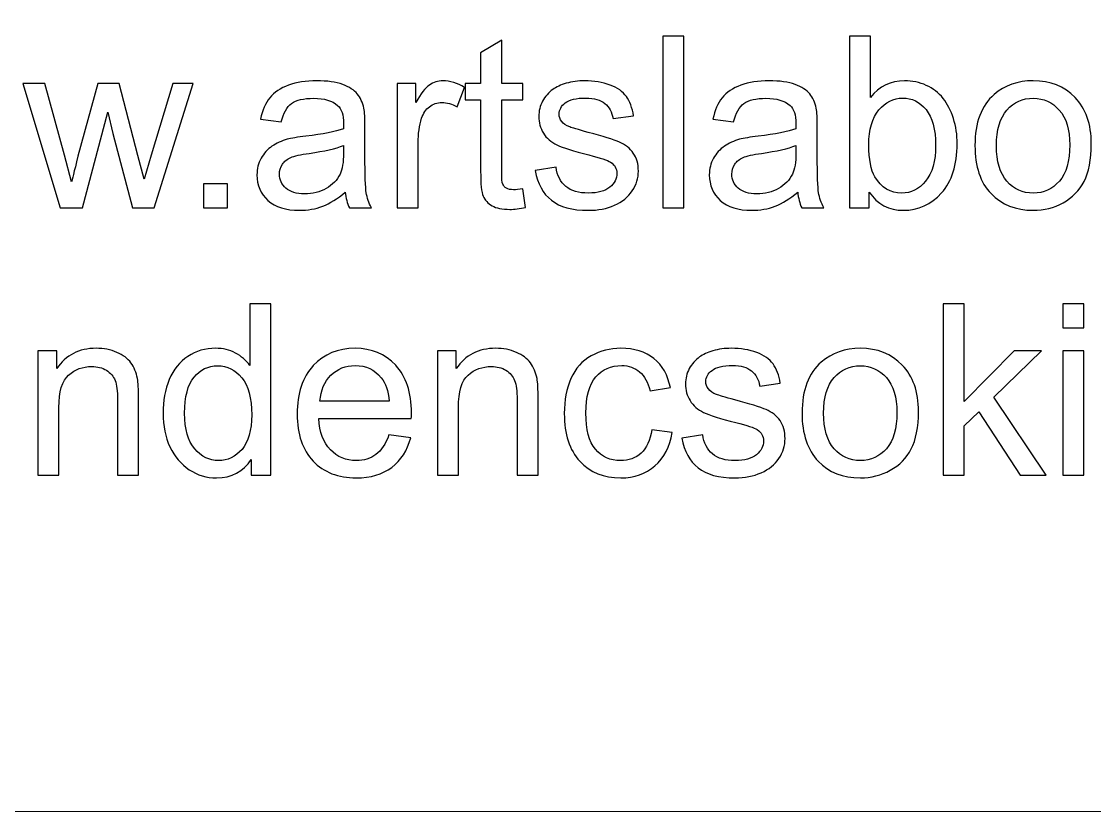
# Model space of a CAD drawing. Header units: millimetres. Extents: x -450 to 450, y -300 to 300.
# Drawn here: x -23.66 to 14.29, y -300 to -272.07 of the extents above; entities that cross this region are included whole.
import ezdxf

# ---------------------------------------------------------------- set-up
doc = ezdxf.new("R2010")
doc.units = ezdxf.units.MM
doc.header["$MEASUREMENT"] = 0
doc.layers.add('Layer 1', color=7, linetype='Continuous')

msp = doc.modelspace()

# ---------------------------------------------------------------- linework, layer by layer
at = {"layer": 'Layer 1', "color": 250, "lineweight": 20}
msp.add_lwpolyline([(-450, -300), (450, -300), (450, 300), (-450, 300), (-450, -300)], close=True, dxfattribs=at)
at = {"layer": 'Layer 1', "color": 250}
for points, knots in [([(-5.9309, -277.9859), (-5.9309, -277.9859), (-5.8293, -278.6434), (-5.8293, -278.6434), (-5.8293, -278.6434), (-6.0381, -278.6872), (-6.2258, -278.7098), (-6.3895, -278.7098), (-6.3895, -278.7098), (-6.659, -278.7098), (-6.8678, -278.6674), (-7.0174, -278.5814), (-7.0174, -278.5814), (-7.1656, -278.4953), (-7.27, -278.3838), (-7.3307, -278.2441), (-7.3307, -278.2441), (-7.3914, -278.1044), (-7.421, -277.8109), (-7.421, -277.3636), (-7.421, -277.3636), (-7.421, -277.3636), (-7.421, -274.832), (-7.421, -274.832), (-7.421, -274.832), (-7.421, -274.832), (-7.9713, -274.832), (-7.9713, -274.832), (-7.9713, -274.832), (-7.9713, -274.832), (-7.9713, -274.2563), (-7.9713, -274.2563), (-7.9713, -274.2563), (-7.9713, -274.2563), (-7.421, -274.2563), (-7.421, -274.2563), (-7.421, -274.2563), (-7.421, -274.2563), (-7.421, -273.1697), (-7.421, -273.1697), (-7.421, -273.1697), (-7.421, -273.1697), (-6.6759, -272.7224), (-6.6759, -272.7224), (-6.6759, -272.7224), (-6.6759, -272.7224), (-6.6759, -274.2563), (-6.6759, -274.2563), (-6.6759, -274.2563), (-6.6759, -274.2563), (-5.9309, -274.2563), (-5.9309, -274.2563), (-5.9309, -274.2563), (-5.9309, -274.2563), (-5.9309, -274.832), (-5.9309, -274.832), (-5.9309, -274.832), (-5.9309, -274.832), (-6.6759, -274.832), (-6.6759, -274.832), (-6.6759, -274.832), (-6.6759, -274.832), (-6.6759, -277.4059), (-6.6759, -277.4059), (-6.6759, -277.4059), (-6.6759, -277.619), (-6.6632, -277.7559), (-6.6364, -277.8165), (-6.6364, -277.8165), (-6.611, -277.8772), (-6.5687, -277.9252), (-6.5094, -277.9619), (-6.5094, -277.9619), (-6.4501, -277.9972), (-6.3655, -278.0155), (-6.2554, -278.0155), (-6.2554, -278.0155), (-6.1736, -278.0155), (-6.0649, -278.0056), (-5.9309, -277.9859)], [0, 0, 0, 0, 0.047619, 0.047619, 0.047619, 0.047619, 0.0952381, 0.0952381, 0.0952381, 0.0952381, 0.1428571, 0.1428571, 0.1428571, 0.1428571, 0.1904762, 0.1904762, 0.1904762, 0.1904762, 0.2380952, 0.2380952, 0.2380952, 0.2380952, 0.2857143, 0.2857143, 0.2857143, 0.2857143, 0.3333333, 0.3333333, 0.3333333, 0.3333333, 0.3809524, 0.3809524, 0.3809524, 0.3809524, 0.4285714, 0.4285714, 0.4285714, 0.4285714, 0.4761905, 0.4761905, 0.4761905, 0.4761905, 0.5238095, 0.5238095, 0.5238095, 0.5238095, 0.5714286, 0.5714286, 0.5714286, 0.5714286, 0.6190476, 0.6190476, 0.6190476, 0.6190476, 0.6666667, 0.6666667, 0.6666667, 0.6666667, 0.7142857, 0.7142857, 0.7142857, 0.7142857, 0.7619048, 0.7619048, 0.7619048, 0.7619048, 0.8095238, 0.8095238, 0.8095238, 0.8095238, 0.8571429, 0.8571429, 0.8571429, 0.8571429, 0.9047619, 0.9047619, 0.9047619, 0.9047619, 1, 1, 1, 1]), ([(-0.9792, -278.6505), (-0.9792, -278.6505), (-0.9792, -272.5883), (-0.9792, -272.5883), (-0.9792, -272.5883), (-0.9792, -272.5883), (-0.2342, -272.5883), (-0.2342, -272.5883), (-0.2342, -272.5883), (-0.2342, -272.5883), (-0.2342, -278.6505), (-0.2342, -278.6505), (-0.2342, -278.6505), (-0.2342, -278.6505), (-0.9792, -278.6505), (-0.9792, -278.6505)], [0, 0, 0, 0, 0.2, 0.2, 0.2, 0.2, 0.4, 0.4, 0.4, 0.4, 0.6, 0.6, 0.6, 0.6, 1, 1, 1, 1]), ([(6.3134, -278.6505), (6.3134, -278.6505), (5.6191, -278.6505), (5.6191, -278.6505), (5.6191, -278.6505), (5.6191, -278.6505), (5.6191, -272.5883), (5.6191, -272.5883), (5.6191, -272.5883), (5.6191, -272.5883), (6.3642, -272.5883), (6.3642, -272.5883), (6.3642, -272.5883), (6.3642, -272.5883), (6.3642, -274.7516), (6.3642, -274.7516), (6.3642, -274.7516), (6.6789, -274.3593), (7.0796, -274.1631), (7.5679, -274.1631), (7.5679, -274.1631), (7.8374, -274.1631), (8.0942, -274.2168), (8.3355, -274.3254), (8.3355, -274.3254), (8.5768, -274.4341), (8.7744, -274.5879), (8.931, -274.784), (8.931, -274.784), (9.0862, -274.9816), (9.209, -275.2187), (9.2965, -275.4967), (9.2965, -275.4967), (9.3854, -275.7732), (9.4292, -276.071), (9.4292, -276.3871), (9.4292, -276.3871), (9.4292, -277.1378), (9.2429, -277.7192), (8.8718, -278.1284), (8.8718, -278.1284), (8.4992, -278.539), (8.0533, -278.7436), (7.5326, -278.7436), (7.5326, -278.7436), (7.0147, -278.7436), (6.6083, -278.5277), (6.3134, -278.0973), (6.3134, -278.0973), (6.3134, -278.0973), (6.3134, -278.6505), (6.3134, -278.6505)], [0, 0, 0, 0, 0.0714286, 0.0714286, 0.0714286, 0.0714286, 0.1428571, 0.1428571, 0.1428571, 0.1428571, 0.2142857, 0.2142857, 0.2142857, 0.2142857, 0.2857143, 0.2857143, 0.2857143, 0.2857143, 0.3571429, 0.3571429, 0.3571429, 0.3571429, 0.4285714, 0.4285714, 0.4285714, 0.4285714, 0.5, 0.5, 0.5, 0.5, 0.5714286, 0.5714286, 0.5714286, 0.5714286, 0.6428571, 0.6428571, 0.6428571, 0.6428571, 0.7142857, 0.7142857, 0.7142857, 0.7142857, 0.7857143, 0.7857143, 0.7857143, 0.7857143, 0.8571429, 0.8571429, 0.8571429, 0.8571429, 1, 1, 1, 1]), ([(-22.2857, -278.6505), (-22.2857, -278.6505), (-23.6135, -274.2563), (-23.6135, -274.2563), (-23.6135, -274.2563), (-23.6135, -274.2563), (-22.8346, -274.2563), (-22.8346, -274.2563), (-22.8346, -274.2563), (-22.8346, -274.2563), (-22.1333, -276.7921), (-22.1333, -276.7921), (-22.1333, -276.7921), (-22.1333, -276.7921), (-21.8849, -277.7361), (-21.8849, -277.7361), (-21.8849, -277.7361), (-21.875, -277.6895), (-21.7988, -277.3876), (-21.6577, -276.8302), (-21.6577, -276.8302), (-21.6577, -276.8302), (-20.962, -274.2563), (-20.962, -274.2563), (-20.962, -274.2563), (-20.962, -274.2563), (-20.1986, -274.2563), (-20.1986, -274.2563), (-20.1986, -274.2563), (-20.1986, -274.2563), (-19.5368, -276.8076), (-19.5368, -276.8076), (-19.5368, -276.8076), (-19.5368, -276.8076), (-19.3209, -277.6444), (-19.3209, -277.6444), (-19.3209, -277.6444), (-19.3209, -277.6444), (-19.0683, -276.7963), (-19.0683, -276.7963), (-19.0683, -276.7963), (-19.0683, -276.7963), (-18.3091, -274.2563), (-18.3091, -274.2563), (-18.3091, -274.2563), (-18.3091, -274.2563), (-17.5852, -274.2563), (-17.5852, -274.2563), (-17.5852, -274.2563), (-17.5852, -274.2563), (-18.9639, -278.6505), (-18.9639, -278.6505), (-18.9639, -278.6505), (-18.9639, -278.6505), (-19.7344, -278.6505), (-19.7344, -278.6505), (-19.7344, -278.6505), (-19.7344, -278.6505), (-20.4315, -276.0216), (-20.4315, -276.0216), (-20.4315, -276.0216), (-20.4315, -276.0216), (-20.6079, -275.2695), (-20.6079, -275.2695), (-20.6079, -275.2695), (-20.6079, -275.2695), (-21.4969, -278.6505), (-21.4969, -278.6505), (-21.4969, -278.6505), (-21.4969, -278.6505), (-22.2857, -278.6505), (-22.2857, -278.6505)], [0, 0, 0, 0, 0.0526316, 0.0526316, 0.0526316, 0.0526316, 0.1052632, 0.1052632, 0.1052632, 0.1052632, 0.1578947, 0.1578947, 0.1578947, 0.1578947, 0.2105263, 0.2105263, 0.2105263, 0.2105263, 0.2631579, 0.2631579, 0.2631579, 0.2631579, 0.3157895, 0.3157895, 0.3157895, 0.3157895, 0.3684211, 0.3684211, 0.3684211, 0.3684211, 0.4210526, 0.4210526, 0.4210526, 0.4210526, 0.4736842, 0.4736842, 0.4736842, 0.4736842, 0.5263158, 0.5263158, 0.5263158, 0.5263158, 0.5789474, 0.5789474, 0.5789474, 0.5789474, 0.6315789, 0.6315789, 0.6315789, 0.6315789, 0.6842105, 0.6842105, 0.6842105, 0.6842105, 0.7368421, 0.7368421, 0.7368421, 0.7368421, 0.7894737, 0.7894737, 0.7894737, 0.7894737, 0.8421053, 0.8421053, 0.8421053, 0.8421053, 0.8947368, 0.8947368, 0.8947368, 0.8947368, 1, 1, 1, 1]), ([(-12.2061, -278.1002), (-12.4827, -278.3358), (-12.7494, -278.5009), (-13.0048, -278.5983), (-13.0048, -278.5983), (-13.2602, -278.6957), (-13.5339, -278.7436), (-13.8275, -278.7436), (-13.8275, -278.7436), (-14.3101, -278.7436), (-14.6812, -278.6265), (-14.9408, -278.3909), (-14.9408, -278.3909), (-15.2005, -278.1566), (-15.3303, -277.856), (-15.3303, -277.4906), (-15.3303, -277.4906), (-15.3303, -277.2761), (-15.2809, -277.0799), (-15.1835, -276.9021), (-15.1835, -276.9021), (-15.0848, -276.7243), (-14.9564, -276.5832), (-14.7983, -276.476), (-14.7983, -276.476), (-14.6389, -276.3687), (-14.4611, -276.2869), (-14.2621, -276.2318), (-14.2621, -276.2318), (-14.1153, -276.1937), (-13.8938, -276.1571), (-13.5989, -276.1204), (-13.5989, -276.1204), (-12.9977, -276.0498), (-12.5532, -275.9637), (-12.2696, -275.865), (-12.2696, -275.865), (-12.2668, -275.7634), (-12.2654, -275.6984), (-12.2654, -275.6716), (-12.2654, -275.6716), (-12.2654, -275.3697), (-12.3359, -275.1566), (-12.477, -275.0324), (-12.477, -275.0324), (-12.6675, -274.8645), (-12.9512, -274.7812), (-13.3265, -274.7812), (-13.3265, -274.7812), (-13.6779, -274.7812), (-13.9375, -274.8433), (-14.104, -274.9661), (-14.104, -274.9661), (-14.272, -275.0888), (-14.3947, -275.3062), (-14.4752, -275.6194), (-14.4752, -275.6194), (-14.4752, -275.6194), (-15.2033, -275.5178), (-15.2033, -275.5178), (-15.2033, -275.5178), (-15.137, -275.206), (-15.0283, -274.9534), (-14.8759, -274.7615), (-14.8759, -274.7615), (-14.7235, -274.5696), (-14.5034, -274.4228), (-14.2155, -274.3184), (-14.2155, -274.3184), (-13.9291, -274.2154), (-13.5946, -274.1631), (-13.2164, -274.1631), (-13.2164, -274.1631), (-12.8411, -274.1631), (-12.5349, -274.2069), (-12.2992, -274.2958), (-12.2992, -274.2958), (-12.065, -274.3847), (-11.8914, -274.4948), (-11.7813, -274.6288), (-11.7813, -274.6288), (-11.6713, -274.7629), (-11.5937, -274.9322), (-11.5485, -275.1368), (-11.5485, -275.1368), (-11.5245, -275.2638), (-11.5118, -275.4924), (-11.5118, -275.8212), (-11.5118, -275.8212), (-11.5118, -275.8212), (-11.5118, -276.809), (-11.5118, -276.809), (-11.5118, -276.809), (-11.5118, -277.499), (-11.4963, -277.9351), (-11.4653, -278.1199), (-11.4653, -278.1199), (-11.4356, -278.3048), (-11.3735, -278.4812), (-11.2832, -278.6505), (-11.2832, -278.6505), (-11.2832, -278.6505), (-12.0622, -278.6505), (-12.0622, -278.6505), (-12.0622, -278.6505), (-12.1369, -278.4939), (-12.1849, -278.3104), (-12.2061, -278.1002)], [0, 0, 0, 0, 0.0357143, 0.0357143, 0.0357143, 0.0357143, 0.0714286, 0.0714286, 0.0714286, 0.0714286, 0.1071429, 0.1071429, 0.1071429, 0.1071429, 0.1428571, 0.1428571, 0.1428571, 0.1428571, 0.1785714, 0.1785714, 0.1785714, 0.1785714, 0.2142857, 0.2142857, 0.2142857, 0.2142857, 0.25, 0.25, 0.25, 0.25, 0.2857143, 0.2857143, 0.2857143, 0.2857143, 0.3214286, 0.3214286, 0.3214286, 0.3214286, 0.3571429, 0.3571429, 0.3571429, 0.3571429, 0.3928571, 0.3928571, 0.3928571, 0.3928571, 0.4285714, 0.4285714, 0.4285714, 0.4285714, 0.4642857, 0.4642857, 0.4642857, 0.4642857, 0.5, 0.5, 0.5, 0.5, 0.5357143, 0.5357143, 0.5357143, 0.5357143, 0.5714286, 0.5714286, 0.5714286, 0.5714286, 0.6071429, 0.6071429, 0.6071429, 0.6071429, 0.6428571, 0.6428571, 0.6428571, 0.6428571, 0.6785714, 0.6785714, 0.6785714, 0.6785714, 0.7142857, 0.7142857, 0.7142857, 0.7142857, 0.75, 0.75, 0.75, 0.75, 0.7857143, 0.7857143, 0.7857143, 0.7857143, 0.8214286, 0.8214286, 0.8214286, 0.8214286, 0.8571429, 0.8571429, 0.8571429, 0.8571429, 0.8928571, 0.8928571, 0.8928571, 0.8928571, 0.9285714, 0.9285714, 0.9285714, 0.9285714, 1, 1, 1, 1]), ([(-10.3759, -278.6505), (-10.3759, -278.6505), (-10.3759, -274.2563), (-10.3759, -274.2563), (-10.3759, -274.2563), (-10.3759, -274.2563), (-9.707, -274.2563), (-9.707, -274.2563), (-9.707, -274.2563), (-9.707, -274.2563), (-9.707, -274.9294), (-9.707, -274.9294), (-9.707, -274.9294), (-9.5363, -274.6175), (-9.3782, -274.4115), (-9.2329, -274.3127), (-9.2329, -274.3127), (-9.0875, -274.2125), (-8.9281, -274.1631), (-8.7545, -274.1631), (-8.7545, -274.1631), (-8.5033, -274.1631), (-8.2479, -274.2422), (-7.9883, -274.3988), (-7.9883, -274.3988), (-7.9883, -274.3988), (-8.2535, -275.086), (-8.2535, -275.086), (-8.2535, -275.086), (-8.4342, -274.9844), (-8.6148, -274.9336), (-8.7954, -274.9336), (-8.7954, -274.9336), (-8.9577, -274.9336), (-9.103, -274.983), (-9.2314, -275.0804), (-9.2314, -275.0804), (-9.3599, -275.1777), (-9.4516, -275.3132), (-9.5066, -275.4868), (-9.5066, -275.4868), (-9.5899, -275.7507), (-9.6308, -276.0399), (-9.6308, -276.3546), (-9.6308, -276.3546), (-9.6308, -276.3546), (-9.6308, -278.6505), (-9.6308, -278.6505), (-9.6308, -278.6505), (-9.6308, -278.6505), (-10.3759, -278.6505), (-10.3759, -278.6505)], [0, 0, 0, 0, 0.0714286, 0.0714286, 0.0714286, 0.0714286, 0.1428571, 0.1428571, 0.1428571, 0.1428571, 0.2142857, 0.2142857, 0.2142857, 0.2142857, 0.2857143, 0.2857143, 0.2857143, 0.2857143, 0.3571429, 0.3571429, 0.3571429, 0.3571429, 0.4285714, 0.4285714, 0.4285714, 0.4285714, 0.5, 0.5, 0.5, 0.5, 0.5714286, 0.5714286, 0.5714286, 0.5714286, 0.6428571, 0.6428571, 0.6428571, 0.6428571, 0.7142857, 0.7142857, 0.7142857, 0.7142857, 0.7857143, 0.7857143, 0.7857143, 0.7857143, 0.8571429, 0.8571429, 0.8571429, 0.8571429, 1, 1, 1, 1]), ([(-5.492, -277.3382), (-5.492, -277.3382), (-4.7554, -277.2196), (-4.7554, -277.2196), (-4.7554, -277.2196), (-4.7145, -277.5146), (-4.5988, -277.7403), (-4.4097, -277.8984), (-4.4097, -277.8984), (-4.2206, -278.055), (-3.9553, -278.134), (-3.6167, -278.134), (-3.6167, -278.134), (-3.2738, -278.134), (-3.0198, -278.0649), (-2.8532, -277.9252), (-2.8532, -277.9252), (-2.6881, -277.7869), (-2.6049, -277.6232), (-2.6049, -277.4355), (-2.6049, -277.4355), (-2.6049, -277.2676), (-2.6797, -277.135), (-2.8278, -277.039), (-2.8278, -277.039), (-2.9323, -276.9727), (-3.1863, -276.8894), (-3.5898, -276.7864), (-3.5898, -276.7864), (-4.1345, -276.6495), (-4.5113, -276.531), (-4.723, -276.4308), (-4.723, -276.4308), (-4.9332, -276.3292), (-5.0927, -276.1909), (-5.2013, -276.0131), (-5.2013, -276.0131), (-5.31, -275.8367), (-5.365, -275.6406), (-5.365, -275.4261), (-5.365, -275.4261), (-5.365, -275.23), (-5.3199, -275.0493), (-5.231, -274.8828), (-5.231, -274.8828), (-5.1407, -274.7163), (-5.0193, -274.578), (-4.8655, -274.468), (-4.8655, -274.468), (-4.7498, -274.3833), (-4.5917, -274.3113), (-4.3928, -274.252), (-4.3928, -274.252), (-4.1924, -274.1928), (-3.9793, -274.1631), (-3.7507, -274.1631), (-3.7507, -274.1631), (-3.4064, -274.1631), (-3.1044, -274.2125), (-2.8448, -274.3127), (-2.8448, -274.3127), (-2.5837, -274.4115), (-2.3918, -274.547), (-2.2676, -274.7163), (-2.2676, -274.7163), (-2.1449, -274.8871), (-2.0588, -275.1142), (-2.0122, -275.3993), (-2.0122, -275.3993), (-2.0122, -275.3993), (-2.7404, -275.5009), (-2.7404, -275.5009), (-2.7404, -275.5009), (-2.7728, -275.2723), (-2.8688, -275.0931), (-3.0268, -274.9647), (-3.0268, -274.9647), (-3.1849, -274.8363), (-3.4078, -274.7728), (-3.6971, -274.7728), (-3.6971, -274.7728), (-4.0372, -274.7728), (-4.2813, -274.8292), (-4.4266, -274.9421), (-4.4266, -274.9421), (-4.572, -275.055), (-4.6454, -275.1876), (-4.6454, -275.3386), (-4.6454, -275.3386), (-4.6454, -275.4346), (-4.6157, -275.5221), (-4.5551, -275.5997), (-4.5551, -275.5997), (-4.4944, -275.6787), (-4.3998, -275.745), (-4.27, -275.7972), (-4.27, -275.7972), (-4.1952, -275.8254), (-3.9779, -275.8889), (-3.6138, -275.9877), (-3.6138, -275.9877), (-3.0889, -276.1274), (-2.722, -276.2431), (-2.5132, -276.332), (-2.5132, -276.332), (-2.3043, -276.4209), (-2.1406, -276.5522), (-2.0221, -276.7215), (-2.0221, -276.7215), (-1.9022, -276.8922), (-1.8429, -277.1039), (-1.8429, -277.3579), (-1.8429, -277.3579), (-1.8429, -277.6049), (-1.9149, -277.8377), (-2.0602, -278.0564), (-2.0602, -278.0564), (-2.2055, -278.2751), (-2.4144, -278.4445), (-2.6867, -278.5644), (-2.6867, -278.5644), (-2.9605, -278.6844), (-3.2695, -278.7436), (-3.6138, -278.7436), (-3.6138, -278.7436), (-4.1839, -278.7436), (-4.62, -278.6251), (-4.9191, -278.3894), (-4.9191, -278.3894), (-5.2183, -278.1524), (-5.4088, -277.8024), (-5.492, -277.3382)], [0, 0, 0, 0, 0.0294118, 0.0294118, 0.0294118, 0.0294118, 0.0588235, 0.0588235, 0.0588235, 0.0588235, 0.0882353, 0.0882353, 0.0882353, 0.0882353, 0.1176471, 0.1176471, 0.1176471, 0.1176471, 0.1470588, 0.1470588, 0.1470588, 0.1470588, 0.1764706, 0.1764706, 0.1764706, 0.1764706, 0.2058824, 0.2058824, 0.2058824, 0.2058824, 0.2352941, 0.2352941, 0.2352941, 0.2352941, 0.2647059, 0.2647059, 0.2647059, 0.2647059, 0.2941176, 0.2941176, 0.2941176, 0.2941176, 0.3235294, 0.3235294, 0.3235294, 0.3235294, 0.3529412, 0.3529412, 0.3529412, 0.3529412, 0.3823529, 0.3823529, 0.3823529, 0.3823529, 0.4117647, 0.4117647, 0.4117647, 0.4117647, 0.4411765, 0.4411765, 0.4411765, 0.4411765, 0.4705882, 0.4705882, 0.4705882, 0.4705882, 0.5, 0.5, 0.5, 0.5, 0.5294118, 0.5294118, 0.5294118, 0.5294118, 0.5588235, 0.5588235, 0.5588235, 0.5588235, 0.5882353, 0.5882353, 0.5882353, 0.5882353, 0.6176471, 0.6176471, 0.6176471, 0.6176471, 0.6470588, 0.6470588, 0.6470588, 0.6470588, 0.6764706, 0.6764706, 0.6764706, 0.6764706, 0.7058824, 0.7058824, 0.7058824, 0.7058824, 0.7352941, 0.7352941, 0.7352941, 0.7352941, 0.7647059, 0.7647059, 0.7647059, 0.7647059, 0.7941176, 0.7941176, 0.7941176, 0.7941176, 0.8235294, 0.8235294, 0.8235294, 0.8235294, 0.8529412, 0.8529412, 0.8529412, 0.8529412, 0.8823529, 0.8823529, 0.8823529, 0.8823529, 0.9117647, 0.9117647, 0.9117647, 0.9117647, 0.9411765, 0.9411765, 0.9411765, 0.9411765, 1, 1, 1, 1]), ([(3.7889, -278.1002), (3.5123, -278.3358), (3.2456, -278.5009), (2.9902, -278.5983), (2.9902, -278.5983), (2.7348, -278.6957), (2.4611, -278.7436), (2.1675, -278.7436), (2.1675, -278.7436), (1.6849, -278.7436), (1.3138, -278.6265), (1.0542, -278.3909), (1.0542, -278.3909), (0.7945, -278.1566), (0.6647, -277.856), (0.6647, -277.4906), (0.6647, -277.4906), (0.6647, -277.2761), (0.7141, -277.0799), (0.8115, -276.9021), (0.8115, -276.9021), (0.9102, -276.7243), (1.0386, -276.5832), (1.1967, -276.476), (1.1967, -276.476), (1.3561, -276.3687), (1.5339, -276.2869), (1.7329, -276.2318), (1.7329, -276.2318), (1.8797, -276.1937), (2.1012, -276.1571), (2.3961, -276.1204), (2.3961, -276.1204), (2.9973, -276.0498), (3.4418, -275.9637), (3.7254, -275.865), (3.7254, -275.865), (3.7282, -275.7634), (3.7296, -275.6984), (3.7296, -275.6716), (3.7296, -275.6716), (3.7296, -275.3697), (3.6591, -275.1566), (3.518, -275.0324), (3.518, -275.0324), (3.3275, -274.8645), (3.0438, -274.7812), (2.6685, -274.7812), (2.6685, -274.7812), (2.3171, -274.7812), (2.0575, -274.8433), (1.891, -274.9661), (1.891, -274.9661), (1.723, -275.0888), (1.6003, -275.3062), (1.5198, -275.6194), (1.5198, -275.6194), (1.5198, -275.6194), (0.7917, -275.5178), (0.7917, -275.5178), (0.7917, -275.5178), (0.858, -275.206), (0.9667, -274.9534), (1.1191, -274.7615), (1.1191, -274.7615), (1.2715, -274.5696), (1.4916, -274.4228), (1.7795, -274.3184), (1.7795, -274.3184), (2.0659, -274.2154), (2.4004, -274.1631), (2.7786, -274.1631), (2.7786, -274.1631), (3.1539, -274.1631), (3.4601, -274.2069), (3.6958, -274.2958), (3.6958, -274.2958), (3.93, -274.3847), (4.1036, -274.4948), (4.2137, -274.6288), (4.2137, -274.6288), (4.3237, -274.7629), (4.4013, -274.9322), (4.4465, -275.1368), (4.4465, -275.1368), (4.4705, -275.2638), (4.4832, -275.4924), (4.4832, -275.8212), (4.4832, -275.8212), (4.4832, -275.8212), (4.4832, -276.809), (4.4832, -276.809), (4.4832, -276.809), (4.4832, -277.499), (4.4987, -277.9351), (4.5297, -278.1199), (4.5297, -278.1199), (4.5594, -278.3048), (4.6215, -278.4812), (4.7118, -278.6505), (4.7118, -278.6505), (4.7118, -278.6505), (3.9328, -278.6505), (3.9328, -278.6505), (3.9328, -278.6505), (3.8581, -278.4939), (3.8101, -278.3104), (3.7889, -278.1002)], [0, 0, 0, 0, 0.0357143, 0.0357143, 0.0357143, 0.0357143, 0.0714286, 0.0714286, 0.0714286, 0.0714286, 0.1071429, 0.1071429, 0.1071429, 0.1071429, 0.1428571, 0.1428571, 0.1428571, 0.1428571, 0.1785714, 0.1785714, 0.1785714, 0.1785714, 0.2142857, 0.2142857, 0.2142857, 0.2142857, 0.25, 0.25, 0.25, 0.25, 0.2857143, 0.2857143, 0.2857143, 0.2857143, 0.3214286, 0.3214286, 0.3214286, 0.3214286, 0.3571429, 0.3571429, 0.3571429, 0.3571429, 0.3928571, 0.3928571, 0.3928571, 0.3928571, 0.4285714, 0.4285714, 0.4285714, 0.4285714, 0.4642857, 0.4642857, 0.4642857, 0.4642857, 0.5, 0.5, 0.5, 0.5, 0.5357143, 0.5357143, 0.5357143, 0.5357143, 0.5714286, 0.5714286, 0.5714286, 0.5714286, 0.6071429, 0.6071429, 0.6071429, 0.6071429, 0.6428571, 0.6428571, 0.6428571, 0.6428571, 0.6785714, 0.6785714, 0.6785714, 0.6785714, 0.7142857, 0.7142857, 0.7142857, 0.7142857, 0.75, 0.75, 0.75, 0.75, 0.7857143, 0.7857143, 0.7857143, 0.7857143, 0.8214286, 0.8214286, 0.8214286, 0.8214286, 0.8571429, 0.8571429, 0.8571429, 0.8571429, 0.8928571, 0.8928571, 0.8928571, 0.8928571, 0.9285714, 0.9285714, 0.9285714, 0.9285714, 1, 1, 1, 1]), ([(10.0571, -276.4534), (10.0571, -275.642), (10.2829, -275.0409), (10.7358, -274.65), (10.7358, -274.65), (11.1126, -274.3254), (11.5741, -274.1631), (12.1173, -274.1631), (12.1173, -274.1631), (12.7199, -274.1631), (13.2138, -274.3607), (13.5976, -274.7558), (13.5976, -274.7558), (13.98, -275.1495), (14.1719, -275.6956), (14.1719, -276.3913), (14.1719, -276.3913), (14.1719, -276.9557), (14.0873, -277.3988), (13.9179, -277.722), (13.9179, -277.722), (13.7486, -278.0451), (13.5016, -278.2963), (13.1771, -278.4755), (13.1771, -278.4755), (12.8539, -278.6547), (12.4997, -278.7436), (12.1173, -278.7436), (12.1173, -278.7436), (11.5021, -278.7436), (11.0054, -278.5475), (10.6258, -278.1538), (10.6258, -278.1538), (10.2462, -277.7601), (10.0571, -277.1928), (10.0571, -276.4534)], [0, 0, 0, 0, 0.1, 0.1, 0.1, 0.1, 0.2, 0.2, 0.2, 0.2, 0.3, 0.3, 0.3, 0.3, 0.4, 0.4, 0.4, 0.4, 0.5, 0.5, 0.5, 0.5, 0.6, 0.6, 0.6, 0.6, 0.7, 0.7, 0.7, 0.7, 0.8, 0.8, 0.8, 0.8, 1, 1, 1, 1]), ([(6.3049, -276.4209), (6.3049, -276.9459), (6.3769, -277.3255), (6.5194, -277.5597), (6.5194, -277.5597), (6.7537, -277.9421), (7.0698, -278.134), (7.4691, -278.134), (7.4691, -278.134), (7.7951, -278.134), (8.0759, -277.9929), (8.3115, -277.7107), (8.3115, -277.7107), (8.5486, -277.4285), (8.6671, -277.008), (8.6671, -276.4492), (8.6671, -276.4492), (8.6671, -275.8762), (8.5543, -275.4543), (8.3271, -275.182), (8.3271, -275.182), (8.0999, -274.9096), (7.8247, -274.7728), (7.503, -274.7728), (7.503, -274.7728), (7.177, -274.7728), (6.8962, -274.9139), (6.6605, -275.1961), (6.6605, -275.1961), (6.4235, -275.4783), (6.3049, -275.8861), (6.3049, -276.4209)], [0, 0, 0, 0, 0.1111111, 0.1111111, 0.1111111, 0.1111111, 0.2222222, 0.2222222, 0.2222222, 0.2222222, 0.3333333, 0.3333333, 0.3333333, 0.3333333, 0.4444444, 0.4444444, 0.4444444, 0.4444444, 0.5555556, 0.5555556, 0.5555556, 0.5555556, 0.6666667, 0.6666667, 0.6666667, 0.6666667, 0.7777778, 0.7777778, 0.7777778, 0.7777778, 1, 1, 1, 1]), ([(10.8191, -276.4548), (10.8191, -277.0164), (10.9419, -277.4369), (11.1874, -277.7149), (11.1874, -277.7149), (11.4344, -277.9943), (11.7434, -278.134), (12.1173, -278.134), (12.1173, -278.134), (12.487, -278.134), (12.7947, -277.9943), (13.0416, -277.7135), (13.0416, -277.7135), (13.2871, -277.4327), (13.4099, -277.0051), (13.4099, -276.4308), (13.4099, -276.4308), (13.4099, -275.8889), (13.2857, -275.4783), (13.0388, -275.2003), (13.0388, -275.2003), (12.7918, -274.9209), (12.4842, -274.7812), (12.1173, -274.7812), (12.1173, -274.7812), (11.7434, -274.7812), (11.4344, -274.9195), (11.1874, -275.1975), (11.1874, -275.1975), (10.9419, -275.4755), (10.8191, -275.8946), (10.8191, -276.4548)], [0, 0, 0, 0, 0.1111111, 0.1111111, 0.1111111, 0.1111111, 0.2222222, 0.2222222, 0.2222222, 0.2222222, 0.3333333, 0.3333333, 0.3333333, 0.3333333, 0.4444444, 0.4444444, 0.4444444, 0.4444444, 0.5555556, 0.5555556, 0.5555556, 0.5555556, 0.6666667, 0.6666667, 0.6666667, 0.6666667, 0.7777778, 0.7777778, 0.7777778, 0.7777778, 1, 1, 1, 1]), ([(-12.2654, -276.4492), (-12.5363, -276.5592), (-12.9427, -276.6524), (-13.4846, -276.7286), (-13.4846, -276.7286), (-13.7922, -276.7723), (-14.0095, -276.8217), (-14.1365, -276.8767), (-14.1365, -276.8767), (-14.2635, -276.9318), (-14.3609, -277.0122), (-14.43, -277.1166), (-14.43, -277.1166), (-14.4992, -277.2224), (-14.5344, -277.3396), (-14.5344, -277.4694), (-14.5344, -277.4694), (-14.5344, -277.6655), (-14.4596, -277.8306), (-14.3087, -277.9619), (-14.3087, -277.9619), (-14.1577, -278.0931), (-13.9375, -278.1594), (-13.6482, -278.1594), (-13.6482, -278.1594), (-13.3618, -278.1594), (-13.1064, -278.0973), (-12.882, -277.9718), (-12.882, -277.9718), (-12.6591, -277.8476), (-12.494, -277.6768), (-12.3895, -277.4609), (-12.3895, -277.4609), (-12.3091, -277.293), (-12.2696, -277.0461), (-12.2696, -276.7201), (-12.2696, -276.7201), (-12.2696, -276.7201), (-12.2654, -276.4492), (-12.2654, -276.4492)], [0, 0, 0, 0, 0.0909091, 0.0909091, 0.0909091, 0.0909091, 0.1818182, 0.1818182, 0.1818182, 0.1818182, 0.2727273, 0.2727273, 0.2727273, 0.2727273, 0.3636364, 0.3636364, 0.3636364, 0.3636364, 0.4545455, 0.4545455, 0.4545455, 0.4545455, 0.5454545, 0.5454545, 0.5454545, 0.5454545, 0.6363636, 0.6363636, 0.6363636, 0.6363636, 0.7272727, 0.7272727, 0.7272727, 0.7272727, 0.8181818, 0.8181818, 0.8181818, 0.8181818, 1, 1, 1, 1]), ([(3.7296, -276.4492), (3.4587, -276.5592), (3.0523, -276.6524), (2.5104, -276.7286), (2.5104, -276.7286), (2.2028, -276.7723), (1.9855, -276.8217), (1.8585, -276.8767), (1.8585, -276.8767), (1.7315, -276.9318), (1.6341, -277.0122), (1.565, -277.1166), (1.565, -277.1166), (1.4958, -277.2224), (1.4606, -277.3396), (1.4606, -277.4694), (1.4606, -277.4694), (1.4606, -277.6655), (1.5354, -277.8306), (1.6863, -277.9619), (1.6863, -277.9619), (1.8373, -278.0931), (2.0575, -278.1594), (2.3468, -278.1594), (2.3468, -278.1594), (2.6332, -278.1594), (2.8886, -278.0973), (3.113, -277.9718), (3.113, -277.9718), (3.3359, -277.8476), (3.501, -277.6768), (3.6055, -277.4609), (3.6055, -277.4609), (3.6859, -277.293), (3.7254, -277.0461), (3.7254, -276.7201), (3.7254, -276.7201), (3.7254, -276.7201), (3.7296, -276.4492), (3.7296, -276.4492)], [0, 0, 0, 0, 0.0909091, 0.0909091, 0.0909091, 0.0909091, 0.1818182, 0.1818182, 0.1818182, 0.1818182, 0.2727273, 0.2727273, 0.2727273, 0.2727273, 0.3636364, 0.3636364, 0.3636364, 0.3636364, 0.4545455, 0.4545455, 0.4545455, 0.4545455, 0.5454545, 0.5454545, 0.5454545, 0.5454545, 0.6363636, 0.6363636, 0.6363636, 0.6363636, 0.7272727, 0.7272727, 0.7272727, 0.7272727, 0.8181818, 0.8181818, 0.8181818, 0.8181818, 1, 1, 1, 1]), ([(-17.2169, -278.6505), (-17.2169, -278.6505), (-17.2169, -277.8038), (-17.2169, -277.8038), (-17.2169, -277.8038), (-17.2169, -277.8038), (-16.3703, -277.8038), (-16.3703, -277.8038), (-16.3703, -277.8038), (-16.3703, -277.8038), (-16.3703, -278.6505), (-16.3703, -278.6505), (-16.3703, -278.6505), (-16.3703, -278.6505), (-17.2169, -278.6505), (-17.2169, -278.6505)], [0, 0, 0, 0, 0.2, 0.2, 0.2, 0.2, 0.4, 0.4, 0.4, 0.4, 0.6, 0.6, 0.6, 0.6, 1, 1, 1, 1]), ([(-15.5331, -288.1092), (-15.5331, -288.1092), (-15.5331, -287.5518), (-15.5331, -287.5518), (-15.5331, -287.5518), (-15.811, -287.985), (-16.2203, -288.2023), (-16.7607, -288.2023), (-16.7607, -288.2023), (-17.1107, -288.2023), (-17.4324, -288.1064), (-17.7245, -287.9131), (-17.7245, -287.9131), (-18.018, -287.7211), (-18.2452, -287.4516), (-18.4075, -287.1073), (-18.4075, -287.1073), (-18.5684, -286.7616), (-18.6488, -286.3651), (-18.6488, -285.9163), (-18.6488, -285.9163), (-18.6488, -285.4789), (-18.5754, -285.0824), (-18.4301, -284.7253), (-18.4301, -284.7253), (-18.2833, -284.3697), (-18.0646, -284.096), (-17.7725, -283.9069), (-17.7725, -283.9069), (-17.4818, -283.7164), (-17.1544, -283.6218), (-16.7946, -283.6218), (-16.7946, -283.6218), (-16.5293, -283.6218), (-16.2936, -283.6783), (-16.0876, -283.7898), (-16.0876, -283.7898), (-15.8816, -283.9013), (-15.7137, -284.048), (-15.5839, -284.2272), (-15.5839, -284.2272), (-15.5839, -284.2272), (-15.5839, -282.047), (-15.5839, -282.047), (-15.5839, -282.047), (-15.5839, -282.047), (-14.8388, -282.047), (-14.8388, -282.047), (-14.8388, -282.047), (-14.8388, -282.047), (-14.8388, -288.1092), (-14.8388, -288.1092), (-14.8388, -288.1092), (-14.8388, -288.1092), (-15.5331, -288.1092), (-15.5331, -288.1092)], [0, 0, 0, 0, 0.0666667, 0.0666667, 0.0666667, 0.0666667, 0.1333333, 0.1333333, 0.1333333, 0.1333333, 0.2, 0.2, 0.2, 0.2, 0.2666667, 0.2666667, 0.2666667, 0.2666667, 0.3333333, 0.3333333, 0.3333333, 0.3333333, 0.4, 0.4, 0.4, 0.4, 0.4666667, 0.4666667, 0.4666667, 0.4666667, 0.5333333, 0.5333333, 0.5333333, 0.5333333, 0.6, 0.6, 0.6, 0.6, 0.6666667, 0.6666667, 0.6666667, 0.6666667, 0.7333333, 0.7333333, 0.7333333, 0.7333333, 0.8, 0.8, 0.8, 0.8, 0.8666667, 0.8666667, 0.8666667, 0.8666667, 1, 1, 1, 1]), ([(8.9358, -288.1092), (8.9358, -288.1092), (8.9358, -282.047), (8.9358, -282.047), (8.9358, -282.047), (8.9358, -282.047), (9.6809, -282.047), (9.6809, -282.047), (9.6809, -282.047), (9.6809, -282.047), (9.6809, -285.5), (9.6809, -285.5), (9.6809, -285.5), (9.6809, -285.5), (11.442, -283.715), (11.442, -283.715), (11.442, -283.715), (11.442, -283.715), (12.4043, -283.715), (12.4043, -283.715), (12.4043, -283.715), (12.4043, -283.715), (10.7279, -285.3476), (10.7279, -285.3476), (10.7279, -285.3476), (10.7279, -285.3476), (12.5737, -288.1092), (12.5737, -288.1092), (12.5737, -288.1092), (12.5737, -288.1092), (11.6565, -288.1092), (11.6565, -288.1092), (11.6565, -288.1092), (11.6565, -288.1092), (10.1974, -285.8641), (10.1974, -285.8641), (10.1974, -285.8641), (10.1974, -285.8641), (9.6809, -286.3665), (9.6809, -286.3665), (9.6809, -286.3665), (9.6809, -286.3665), (9.6809, -288.1092), (9.6809, -288.1092), (9.6809, -288.1092), (9.6809, -288.1092), (8.9358, -288.1092), (8.9358, -288.1092)], [0, 0, 0, 0, 0.0769231, 0.0769231, 0.0769231, 0.0769231, 0.1538462, 0.1538462, 0.1538462, 0.1538462, 0.2307692, 0.2307692, 0.2307692, 0.2307692, 0.3076923, 0.3076923, 0.3076923, 0.3076923, 0.3846154, 0.3846154, 0.3846154, 0.3846154, 0.4615385, 0.4615385, 0.4615385, 0.4615385, 0.5384615, 0.5384615, 0.5384615, 0.5384615, 0.6153846, 0.6153846, 0.6153846, 0.6153846, 0.6923077, 0.6923077, 0.6923077, 0.6923077, 0.7692308, 0.7692308, 0.7692308, 0.7692308, 0.8461538, 0.8461538, 0.8461538, 0.8461538, 1, 1, 1, 1]), ([(13.1664, -282.8937), (13.1664, -282.8937), (13.1664, -282.047), (13.1664, -282.047), (13.1664, -282.047), (13.1664, -282.047), (13.9115, -282.047), (13.9115, -282.047), (13.9115, -282.047), (13.9115, -282.047), (13.9115, -282.8937), (13.9115, -282.8937), (13.9115, -282.8937), (13.9115, -282.8937), (13.1664, -282.8937), (13.1664, -282.8937)], [0, 0, 0, 0, 0.2, 0.2, 0.2, 0.2, 0.4, 0.4, 0.4, 0.4, 0.6, 0.6, 0.6, 0.6, 1, 1, 1, 1]), ([(-23.0783, -288.1092), (-23.0783, -288.1092), (-23.0783, -283.715), (-23.0783, -283.715), (-23.0783, -283.715), (-23.0783, -283.715), (-22.4094, -283.715), (-22.4094, -283.715), (-22.4094, -283.715), (-22.4094, -283.715), (-22.4094, -284.3387), (-22.4094, -284.3387), (-22.4094, -284.3387), (-22.0877, -283.8603), (-21.622, -283.6218), (-21.0138, -283.6218), (-21.0138, -283.6218), (-20.7485, -283.6218), (-20.5058, -283.6698), (-20.2843, -283.7644), (-20.2843, -283.7644), (-20.0627, -283.8589), (-19.8962, -283.9845), (-19.7862, -284.1383), (-19.7862, -284.1383), (-19.6761, -284.2921), (-19.5985, -284.4756), (-19.5547, -284.6872), (-19.5547, -284.6872), (-19.5279, -284.8255), (-19.5138, -285.0668), (-19.5138, -285.4111), (-19.5138, -285.4111), (-19.5138, -285.4111), (-19.5138, -288.1092), (-19.5138, -288.1092), (-19.5138, -288.1092), (-19.5138, -288.1092), (-20.2589, -288.1092), (-20.2589, -288.1092), (-20.2589, -288.1092), (-20.2589, -288.1092), (-20.2589, -285.4394), (-20.2589, -285.4394), (-20.2589, -285.4394), (-20.2589, -285.136), (-20.2871, -284.9088), (-20.345, -284.7592), (-20.345, -284.7592), (-20.4028, -284.6096), (-20.5058, -284.4897), (-20.6526, -284.3994), (-20.6526, -284.3994), (-20.7993, -284.3105), (-20.9729, -284.2653), (-21.1705, -284.2653), (-21.1705, -284.2653), (-21.4866, -284.2653), (-21.7589, -284.3655), (-21.9889, -284.5673), (-21.9889, -284.5673), (-22.2189, -284.7677), (-22.3332, -285.1501), (-22.3332, -285.7117), (-22.3332, -285.7117), (-22.3332, -285.7117), (-22.3332, -288.1092), (-22.3332, -288.1092), (-22.3332, -288.1092), (-22.3332, -288.1092), (-23.0783, -288.1092), (-23.0783, -288.1092)], [0, 0, 0, 0, 0.0526316, 0.0526316, 0.0526316, 0.0526316, 0.1052632, 0.1052632, 0.1052632, 0.1052632, 0.1578947, 0.1578947, 0.1578947, 0.1578947, 0.2105263, 0.2105263, 0.2105263, 0.2105263, 0.2631579, 0.2631579, 0.2631579, 0.2631579, 0.3157895, 0.3157895, 0.3157895, 0.3157895, 0.3684211, 0.3684211, 0.3684211, 0.3684211, 0.4210526, 0.4210526, 0.4210526, 0.4210526, 0.4736842, 0.4736842, 0.4736842, 0.4736842, 0.5263158, 0.5263158, 0.5263158, 0.5263158, 0.5789474, 0.5789474, 0.5789474, 0.5789474, 0.6315789, 0.6315789, 0.6315789, 0.6315789, 0.6842105, 0.6842105, 0.6842105, 0.6842105, 0.7368421, 0.7368421, 0.7368421, 0.7368421, 0.7894737, 0.7894737, 0.7894737, 0.7894737, 0.8421053, 0.8421053, 0.8421053, 0.8421053, 0.8947368, 0.8947368, 0.8947368, 0.8947368, 1, 1, 1, 1]), ([(-10.6633, -286.6868), (-10.6633, -286.6868), (-9.8928, -286.7884), (-9.8928, -286.7884), (-9.8928, -286.7884), (-10.0128, -287.2357), (-10.2371, -287.5843), (-10.5645, -287.8312), (-10.5645, -287.8312), (-10.8919, -288.0782), (-11.3096, -288.2023), (-11.819, -288.2023), (-11.819, -288.2023), (-12.4596, -288.2023), (-12.9676, -288.0048), (-13.343, -287.6097), (-13.343, -287.6097), (-13.7184, -287.216), (-13.906, -286.6614), (-13.906, -285.9488), (-13.906, -285.9488), (-13.906, -285.2122), (-13.7169, -284.6393), (-13.3374, -284.2329), (-13.3374, -284.2329), (-12.9578, -283.825), (-12.4653, -283.6218), (-11.8599, -283.6218), (-11.8599, -283.6218), (-11.2743, -283.6218), (-10.7959, -283.8208), (-10.4248, -284.2202), (-10.4248, -284.2202), (-10.0537, -284.6195), (-9.8674, -285.1811), (-9.8674, -285.905), (-9.8674, -285.905), (-9.8674, -285.9488), (-9.8688, -286.0151), (-9.8716, -286.1026), (-9.8716, -286.1026), (-9.8716, -286.1026), (-13.144, -286.1026), (-13.144, -286.1026), (-13.144, -286.1026), (-13.1158, -286.5838), (-12.9803, -286.9535), (-12.7348, -287.2089), (-12.7348, -287.2089), (-12.4907, -287.4643), (-12.1845, -287.5927), (-11.819, -287.5927), (-11.819, -287.5927), (-11.5466, -287.5927), (-11.3138, -287.5208), (-11.1219, -287.3768), (-11.1219, -287.3768), (-10.9286, -287.2329), (-10.7762, -287.0029), (-10.6633, -286.6868)], [0, 0, 0, 0, 0.0625, 0.0625, 0.0625, 0.0625, 0.125, 0.125, 0.125, 0.125, 0.1875, 0.1875, 0.1875, 0.1875, 0.25, 0.25, 0.25, 0.25, 0.3125, 0.3125, 0.3125, 0.3125, 0.375, 0.375, 0.375, 0.375, 0.4375, 0.4375, 0.4375, 0.4375, 0.5, 0.5, 0.5, 0.5, 0.5625, 0.5625, 0.5625, 0.5625, 0.625, 0.625, 0.625, 0.625, 0.6875, 0.6875, 0.6875, 0.6875, 0.75, 0.75, 0.75, 0.75, 0.8125, 0.8125, 0.8125, 0.8125, 0.875, 0.875, 0.875, 0.875, 1, 1, 1, 1]), ([(-8.9516, -288.1092), (-8.9516, -288.1092), (-8.9516, -283.715), (-8.9516, -283.715), (-8.9516, -283.715), (-8.9516, -283.715), (-8.2827, -283.715), (-8.2827, -283.715), (-8.2827, -283.715), (-8.2827, -283.715), (-8.2827, -284.3387), (-8.2827, -284.3387), (-8.2827, -284.3387), (-7.961, -283.8603), (-7.4953, -283.6218), (-6.8871, -283.6218), (-6.8871, -283.6218), (-6.6218, -283.6218), (-6.3791, -283.6698), (-6.1576, -283.7644), (-6.1576, -283.7644), (-5.936, -283.8589), (-5.7695, -283.9845), (-5.6595, -284.1383), (-5.6595, -284.1383), (-5.5494, -284.2921), (-5.4718, -284.4756), (-5.428, -284.6872), (-5.428, -284.6872), (-5.4012, -284.8255), (-5.3871, -285.0668), (-5.3871, -285.4111), (-5.3871, -285.4111), (-5.3871, -285.4111), (-5.3871, -288.1092), (-5.3871, -288.1092), (-5.3871, -288.1092), (-5.3871, -288.1092), (-6.1322, -288.1092), (-6.1322, -288.1092), (-6.1322, -288.1092), (-6.1322, -288.1092), (-6.1322, -285.4394), (-6.1322, -285.4394), (-6.1322, -285.4394), (-6.1322, -285.136), (-6.1604, -284.9088), (-6.2183, -284.7592), (-6.2183, -284.7592), (-6.2761, -284.6096), (-6.3791, -284.4897), (-6.5259, -284.3994), (-6.5259, -284.3994), (-6.6726, -284.3105), (-6.8462, -284.2653), (-7.0438, -284.2653), (-7.0438, -284.2653), (-7.3599, -284.2653), (-7.6322, -284.3655), (-7.8622, -284.5673), (-7.8622, -284.5673), (-8.0922, -284.7677), (-8.2065, -285.1501), (-8.2065, -285.7117), (-8.2065, -285.7117), (-8.2065, -285.7117), (-8.2065, -288.1092), (-8.2065, -288.1092), (-8.2065, -288.1092), (-8.2065, -288.1092), (-8.9516, -288.1092), (-8.9516, -288.1092)], [0, 0, 0, 0, 0.0526316, 0.0526316, 0.0526316, 0.0526316, 0.1052632, 0.1052632, 0.1052632, 0.1052632, 0.1578947, 0.1578947, 0.1578947, 0.1578947, 0.2105263, 0.2105263, 0.2105263, 0.2105263, 0.2631579, 0.2631579, 0.2631579, 0.2631579, 0.3157895, 0.3157895, 0.3157895, 0.3157895, 0.3684211, 0.3684211, 0.3684211, 0.3684211, 0.4210526, 0.4210526, 0.4210526, 0.4210526, 0.4736842, 0.4736842, 0.4736842, 0.4736842, 0.5263158, 0.5263158, 0.5263158, 0.5263158, 0.5789474, 0.5789474, 0.5789474, 0.5789474, 0.6315789, 0.6315789, 0.6315789, 0.6315789, 0.6842105, 0.6842105, 0.6842105, 0.6842105, 0.7368421, 0.7368421, 0.7368421, 0.7368421, 0.7894737, 0.7894737, 0.7894737, 0.7894737, 0.8421053, 0.8421053, 0.8421053, 0.8421053, 0.8947368, 0.8947368, 0.8947368, 0.8947368, 1, 1, 1, 1]), ([(-1.3725, -286.5005), (-1.3725, -286.5005), (-0.6444, -286.6021), (-0.6444, -286.6021), (-0.6444, -286.6021), (-0.7248, -287.1031), (-0.928, -287.494), (-1.2568, -287.7776), (-1.2568, -287.7776), (-1.5856, -288.0612), (-1.9906, -288.2023), (-2.4689, -288.2023), (-2.4689, -288.2023), (-3.0686, -288.2023), (-3.5513, -288.0062), (-3.9153, -287.6139), (-3.9153, -287.6139), (-4.2808, -287.2216), (-4.4628, -286.66), (-4.4628, -285.929), (-4.4628, -285.929), (-4.4628, -285.4549), (-4.3838, -285.0414), (-4.2272, -284.6858), (-4.2272, -284.6858), (-4.0705, -284.3316), (-3.8321, -284.0649), (-3.5103, -283.8886), (-3.5103, -283.8886), (-3.19, -283.7107), (-2.8415, -283.6218), (-2.4633, -283.6218), (-2.4633, -283.6218), (-1.9877, -283.6218), (-1.5969, -283.7418), (-1.2949, -283.9831), (-1.2949, -283.9831), (-0.9915, -284.2244), (-0.7968, -284.5673), (-0.7121, -285.0104), (-0.7121, -285.0104), (-0.7121, -285.0104), (-1.4318, -285.1205), (-1.4318, -285.1205), (-1.4318, -285.1205), (-1.5009, -284.8255), (-1.6223, -284.604), (-1.7986, -284.4544), (-1.7986, -284.4544), (-1.9736, -284.3062), (-2.1853, -284.2315), (-2.4336, -284.2315), (-2.4336, -284.2315), (-2.809, -284.2315), (-3.1138, -284.3655), (-3.3495, -284.6336), (-3.3495, -284.6336), (-3.5837, -284.9031), (-3.7008, -285.3265), (-3.7008, -285.9079), (-3.7008, -285.9079), (-3.7008, -286.4977), (-3.5879, -286.9253), (-3.3622, -287.192), (-3.3622, -287.192), (-3.135, -287.4587), (-2.84, -287.5927), (-2.4774, -287.5927), (-2.4774, -287.5927), (-2.1839, -287.5927), (-1.9398, -287.5038), (-1.745, -287.3246), (-1.745, -287.3246), (-1.5489, -287.1468), (-1.4247, -286.8717), (-1.3725, -286.5005)], [0, 0, 0, 0, 0.05, 0.05, 0.05, 0.05, 0.1, 0.1, 0.1, 0.1, 0.15, 0.15, 0.15, 0.15, 0.2, 0.2, 0.2, 0.2, 0.25, 0.25, 0.25, 0.25, 0.3, 0.3, 0.3, 0.3, 0.35, 0.35, 0.35, 0.35, 0.4, 0.4, 0.4, 0.4, 0.45, 0.45, 0.45, 0.45, 0.5, 0.5, 0.5, 0.5, 0.55, 0.55, 0.55, 0.55, 0.6, 0.6, 0.6, 0.6, 0.65, 0.65, 0.65, 0.65, 0.7, 0.7, 0.7, 0.7, 0.75, 0.75, 0.75, 0.75, 0.8, 0.8, 0.8, 0.8, 0.85, 0.85, 0.85, 0.85, 0.9, 0.9, 0.9, 0.9, 1, 1, 1, 1]), ([(-0.3056, -286.7969), (-0.3056, -286.7969), (0.431, -286.6783), (0.431, -286.6783), (0.431, -286.6783), (0.4719, -286.9733), (0.5876, -287.199), (0.7767, -287.3571), (0.7767, -287.3571), (0.9658, -287.5137), (1.2311, -287.5927), (1.5697, -287.5927), (1.5697, -287.5927), (1.9126, -287.5927), (2.1666, -287.5236), (2.3332, -287.3839), (2.3332, -287.3839), (2.4983, -287.2456), (2.5815, -287.0819), (2.5815, -286.8942), (2.5815, -286.8942), (2.5815, -286.7263), (2.5067, -286.5937), (2.3586, -286.4977), (2.3586, -286.4977), (2.2541, -286.4314), (2.0001, -286.3481), (1.5966, -286.2451), (1.5966, -286.2451), (1.0519, -286.1082), (0.6751, -285.9897), (0.4634, -285.8895), (0.4634, -285.8895), (0.2532, -285.7879), (0.0937, -285.6496), (-0.0149, -285.4718), (-0.0149, -285.4718), (-0.1236, -285.2954), (-0.1786, -285.0993), (-0.1786, -284.8848), (-0.1786, -284.8848), (-0.1786, -284.6887), (-0.1335, -284.508), (-0.0446, -284.3415), (-0.0446, -284.3415), (0.0457, -284.175), (0.1671, -284.0367), (0.3209, -283.9267), (0.3209, -283.9267), (0.4366, -283.842), (0.5947, -283.77), (0.7936, -283.7107), (0.7936, -283.7107), (0.994, -283.6515), (1.2071, -283.6218), (1.4357, -283.6218), (1.4357, -283.6218), (1.78, -283.6218), (2.082, -283.6712), (2.3416, -283.7714), (2.3416, -283.7714), (2.6027, -283.8702), (2.7946, -284.0057), (2.9188, -284.175), (2.9188, -284.175), (3.0415, -284.3458), (3.1276, -284.5729), (3.1742, -284.858), (3.1742, -284.858), (3.1742, -284.858), (2.446, -284.9596), (2.446, -284.9596), (2.446, -284.9596), (2.4136, -284.731), (2.3176, -284.5518), (2.1596, -284.4234), (2.1596, -284.4234), (2.0015, -284.295), (1.7786, -284.2315), (1.4893, -284.2315), (1.4893, -284.2315), (1.1492, -284.2315), (0.9051, -284.2879), (0.7598, -284.4008), (0.7598, -284.4008), (0.6144, -284.5137), (0.541, -284.6463), (0.541, -284.7973), (0.541, -284.7973), (0.541, -284.8933), (0.5707, -284.9808), (0.6313, -285.0584), (0.6313, -285.0584), (0.692, -285.1374), (0.7866, -285.2037), (0.9164, -285.2559), (0.9164, -285.2559), (0.9912, -285.2841), (1.2085, -285.3476), (1.5726, -285.4464), (1.5726, -285.4464), (2.0975, -285.5861), (2.4644, -285.7018), (2.6732, -285.7907), (2.6732, -285.7907), (2.8821, -285.8796), (3.0458, -286.0109), (3.1643, -286.1802), (3.1643, -286.1802), (3.2842, -286.3509), (3.3435, -286.5626), (3.3435, -286.8166), (3.3435, -286.8166), (3.3435, -287.0636), (3.2715, -287.2964), (3.1262, -287.5151), (3.1262, -287.5151), (2.9809, -287.7338), (2.772, -287.9032), (2.4997, -288.0231), (2.4997, -288.0231), (2.2259, -288.1431), (1.9169, -288.2023), (1.5726, -288.2023), (1.5726, -288.2023), (1.0025, -288.2023), (0.5664, -288.0838), (0.2673, -287.8481), (0.2673, -287.8481), (-0.0319, -287.6111), (-0.2224, -287.2611), (-0.3056, -286.7969)], [0, 0, 0, 0, 0.0294118, 0.0294118, 0.0294118, 0.0294118, 0.0588235, 0.0588235, 0.0588235, 0.0588235, 0.0882353, 0.0882353, 0.0882353, 0.0882353, 0.1176471, 0.1176471, 0.1176471, 0.1176471, 0.1470588, 0.1470588, 0.1470588, 0.1470588, 0.1764706, 0.1764706, 0.1764706, 0.1764706, 0.2058824, 0.2058824, 0.2058824, 0.2058824, 0.2352941, 0.2352941, 0.2352941, 0.2352941, 0.2647059, 0.2647059, 0.2647059, 0.2647059, 0.2941176, 0.2941176, 0.2941176, 0.2941176, 0.3235294, 0.3235294, 0.3235294, 0.3235294, 0.3529412, 0.3529412, 0.3529412, 0.3529412, 0.3823529, 0.3823529, 0.3823529, 0.3823529, 0.4117647, 0.4117647, 0.4117647, 0.4117647, 0.4411765, 0.4411765, 0.4411765, 0.4411765, 0.4705882, 0.4705882, 0.4705882, 0.4705882, 0.5, 0.5, 0.5, 0.5, 0.5294118, 0.5294118, 0.5294118, 0.5294118, 0.5588235, 0.5588235, 0.5588235, 0.5588235, 0.5882353, 0.5882353, 0.5882353, 0.5882353, 0.6176471, 0.6176471, 0.6176471, 0.6176471, 0.6470588, 0.6470588, 0.6470588, 0.6470588, 0.6764706, 0.6764706, 0.6764706, 0.6764706, 0.7058824, 0.7058824, 0.7058824, 0.7058824, 0.7352941, 0.7352941, 0.7352941, 0.7352941, 0.7647059, 0.7647059, 0.7647059, 0.7647059, 0.7941176, 0.7941176, 0.7941176, 0.7941176, 0.8235294, 0.8235294, 0.8235294, 0.8235294, 0.8529412, 0.8529412, 0.8529412, 0.8529412, 0.8823529, 0.8823529, 0.8823529, 0.8823529, 0.9117647, 0.9117647, 0.9117647, 0.9117647, 0.9411765, 0.9411765, 0.9411765, 0.9411765, 1, 1, 1, 1]), ([(3.9447, -285.9121), (3.9447, -285.1007), (4.1705, -284.4996), (4.6234, -284.1087), (4.6234, -284.1087), (5.0002, -283.7841), (5.4617, -283.6218), (6.0049, -283.6218), (6.0049, -283.6218), (6.6075, -283.6218), (7.1014, -283.8194), (7.4852, -284.2145), (7.4852, -284.2145), (7.8676, -284.6082), (8.0595, -285.1543), (8.0595, -285.85), (8.0595, -285.85), (8.0595, -286.4144), (7.9749, -286.8575), (7.8055, -287.1807), (7.8055, -287.1807), (7.6362, -287.5038), (7.3892, -287.755), (7.0647, -287.9342), (7.0647, -287.9342), (6.7415, -288.1134), (6.3873, -288.2023), (6.0049, -288.2023), (6.0049, -288.2023), (5.3897, -288.2023), (4.893, -288.0062), (4.5134, -287.6125), (4.5134, -287.6125), (4.1338, -287.2188), (3.9447, -286.6515), (3.9447, -285.9121)], [0, 0, 0, 0, 0.1, 0.1, 0.1, 0.1, 0.2, 0.2, 0.2, 0.2, 0.3, 0.3, 0.3, 0.3, 0.4, 0.4, 0.4, 0.4, 0.5, 0.5, 0.5, 0.5, 0.6, 0.6, 0.6, 0.6, 0.7, 0.7, 0.7, 0.7, 0.8, 0.8, 0.8, 0.8, 1, 1, 1, 1]), ([(13.1664, -288.1092), (13.1664, -288.1092), (13.1664, -283.715), (13.1664, -283.715), (13.1664, -283.715), (13.1664, -283.715), (13.9115, -283.715), (13.9115, -283.715), (13.9115, -283.715), (13.9115, -283.715), (13.9115, -288.1092), (13.9115, -288.1092), (13.9115, -288.1092), (13.9115, -288.1092), (13.1664, -288.1092), (13.1664, -288.1092)], [0, 0, 0, 0, 0.2, 0.2, 0.2, 0.2, 0.4, 0.4, 0.4, 0.4, 0.6, 0.6, 0.6, 0.6, 1, 1, 1, 1]), ([(-17.8868, -285.9177), (-17.8868, -286.4794), (-17.7683, -286.8985), (-17.5298, -287.1765), (-17.5298, -287.1765), (-17.2927, -287.4544), (-17.0119, -287.5927), (-16.6888, -287.5927), (-16.6888, -287.5927), (-16.3628, -287.5927), (-16.0862, -287.4601), (-15.8576, -287.1948), (-15.8576, -287.1948), (-15.6304, -286.9295), (-15.5161, -286.5245), (-15.5161, -285.9798), (-15.5161, -285.9798), (-15.5161, -285.3815), (-15.6318, -284.9412), (-15.8647, -284.6604), (-15.8647, -284.6604), (-16.0961, -284.3796), (-16.3825, -284.2399), (-16.7226, -284.2399), (-16.7226, -284.2399), (-17.0542, -284.2399), (-17.3308, -284.374), (-17.5538, -284.6435), (-17.5538, -284.6435), (-17.7753, -284.913), (-17.8868, -285.3378), (-17.8868, -285.9177)], [0, 0, 0, 0, 0.1111111, 0.1111111, 0.1111111, 0.1111111, 0.2222222, 0.2222222, 0.2222222, 0.2222222, 0.3333333, 0.3333333, 0.3333333, 0.3333333, 0.4444444, 0.4444444, 0.4444444, 0.4444444, 0.5555556, 0.5555556, 0.5555556, 0.5555556, 0.6666667, 0.6666667, 0.6666667, 0.6666667, 0.7777778, 0.7777778, 0.7777778, 0.7777778, 1, 1, 1, 1]), ([(-13.1017, -285.493), (-13.1017, -285.493), (-10.6548, -285.493), (-10.6548, -285.493), (-10.6548, -285.493), (-10.6873, -285.1233), (-10.7818, -284.8467), (-10.9356, -284.6618), (-10.9356, -284.6618), (-11.1713, -284.3754), (-11.4789, -284.2315), (-11.8557, -284.2315), (-11.8557, -284.2315), (-12.1972, -284.2315), (-12.4836, -284.3458), (-12.7165, -284.5744), (-12.7165, -284.5744), (-12.9479, -284.803), (-13.0763, -285.1092), (-13.1017, -285.493)], [0, 0, 0, 0, 0.1666667, 0.1666667, 0.1666667, 0.1666667, 0.3333333, 0.3333333, 0.3333333, 0.3333333, 0.5, 0.5, 0.5, 0.5, 0.6666667, 0.6666667, 0.6666667, 0.6666667, 1, 1, 1, 1]), ([(4.7067, -285.9135), (4.7067, -286.4751), (4.8295, -286.8956), (5.075, -287.1736), (5.075, -287.1736), (5.322, -287.453), (5.631, -287.5927), (6.0049, -287.5927), (6.0049, -287.5927), (6.3746, -287.5927), (6.6823, -287.453), (6.9292, -287.1722), (6.9292, -287.1722), (7.1747, -286.8914), (7.2975, -286.4638), (7.2975, -285.8895), (7.2975, -285.8895), (7.2975, -285.3476), (7.1733, -284.937), (6.9264, -284.659), (6.9264, -284.659), (6.6794, -284.3796), (6.3718, -284.2399), (6.0049, -284.2399), (6.0049, -284.2399), (5.631, -284.2399), (5.322, -284.3782), (5.075, -284.6562), (5.075, -284.6562), (4.8295, -284.9342), (4.7067, -285.3533), (4.7067, -285.9135)], [0, 0, 0, 0, 0.1111111, 0.1111111, 0.1111111, 0.1111111, 0.2222222, 0.2222222, 0.2222222, 0.2222222, 0.3333333, 0.3333333, 0.3333333, 0.3333333, 0.4444444, 0.4444444, 0.4444444, 0.4444444, 0.5555556, 0.5555556, 0.5555556, 0.5555556, 0.6666667, 0.6666667, 0.6666667, 0.6666667, 0.7777778, 0.7777778, 0.7777778, 0.7777778, 1, 1, 1, 1])]:
    msp.add_open_spline(points, degree=3, knots=knots, dxfattribs=at)

doc.saveas('drawing.dxf')
